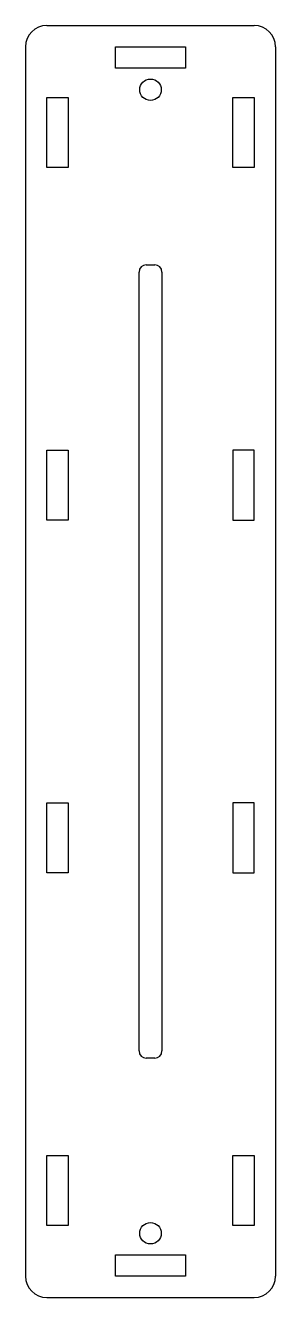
# Model space of a CAD drawing. Extents: x 0 to 35, y -29 to 149.
import ezdxf

# ---------------------------------------------------------------- set-up
doc = ezdxf.new("R2010")
doc.units = 0
doc.layers.get('0').update_dxf_attribs({"linetype": 'continuous'})

# ---------------------------------------------------------------- blocks, each defined once
blk = doc.blocks.new('FILLET007')
at = {"color": 0}
for p, q in [((3, 149), (32, 149)), ((0, 146), (0, -26)), ((12.6, 146), (22.4, 146)), ((12.6, 143), (12.6, 146)), ((22.4, 146), (22.4, 143)), ((35, 146), (35, -26)), ((22.4, 143), (12.6, 143)), ((3, 138.9), (6, 138.9)), ((3, 129.1), (3, 138.9)), ((6, 138.9), (6, 129.1)), ((29, 138.9), (32, 138.9)), ((29, 129.1), (29, 138.9)), ((32, 138.9), (32, 129.1)), ((6, 129.1), (3, 129.1)), ((32, 129.1), (29, 129.1)), ((15.9, 5.5), (15.9, 114.5)), ((16.9, 115.5), (18.1, 115.5)), ((19.1, 114.5), (19.1, 5.5)), ((3, 89.57), (6, 89.57)), ((3, 79.77), (3, 89.57)), ((6, 89.57), (6, 79.77)), ((32, 89.57), (29, 89.57)), ((29, 89.57), (29, 79.77)), ((32, 79.77), (32, 89.57)), ((6, 79.77), (3, 79.77)), ((29, 79.77), (32, 79.77)), ((3, 40.23), (6, 40.23)), ((3, 30.43), (3, 40.23)), ((6, 40.23), (6, 30.43)), ((32, 40.23), (29, 40.23)), ((29, 40.23), (29, 30.43)), ((32, 30.43), (32, 40.23)), ((6, 30.43), (3, 30.43)), ((29, 30.43), (32, 30.43)), ((18.1, 4.5), (16.9, 4.5)), ((3, -9.1), (6, -9.1)), ((3, -18.9), (3, -9.1)), ((6, -9.1), (6, -18.9)), ((29, -9.1), (32, -9.1)), ((29, -18.9), (29, -9.1)), ((32, -9.1), (32, -18.9)), ((6, -18.9), (3, -18.9)), ((32, -18.9), (29, -18.9)), ((12.6, -23), (22.4, -23)), ((12.6, -26), (12.6, -23)), ((22.4, -23), (22.4, -26)), ((22.4, -26), (12.6, -26)), ((3, -29), (32, -29))]:
    blk.add_line(p, q, dxfattribs=at)
for centre in [(17.5, 140), (17.5, -20)]:
    blk.add_circle(centre, 1.5, dxfattribs=at)
for centre, radius, start, end in [((3, 146), 3, 90, -180), ((32, 146), 3, 0, 90), ((16.9, 114.5), 1, 90, -180), ((18.1, 114.5), 1, 0, 90), ((16.9, 5.5), 1, 180, -90), ((18.1, 5.5), 1, -90, 0), ((3, -26), 3, -180, -90), ((32, -26), 3, -90, 0)]:
    blk.add_arc(centre, radius, start, end, dxfattribs=at)

msp = doc.modelspace()

# ---------------------------------------------------------------- block references
at = {"color": 0}
msp.add_blockref('FILLET007', (0, 0), dxfattribs=at)

doc.saveas('drawing.dxf')
